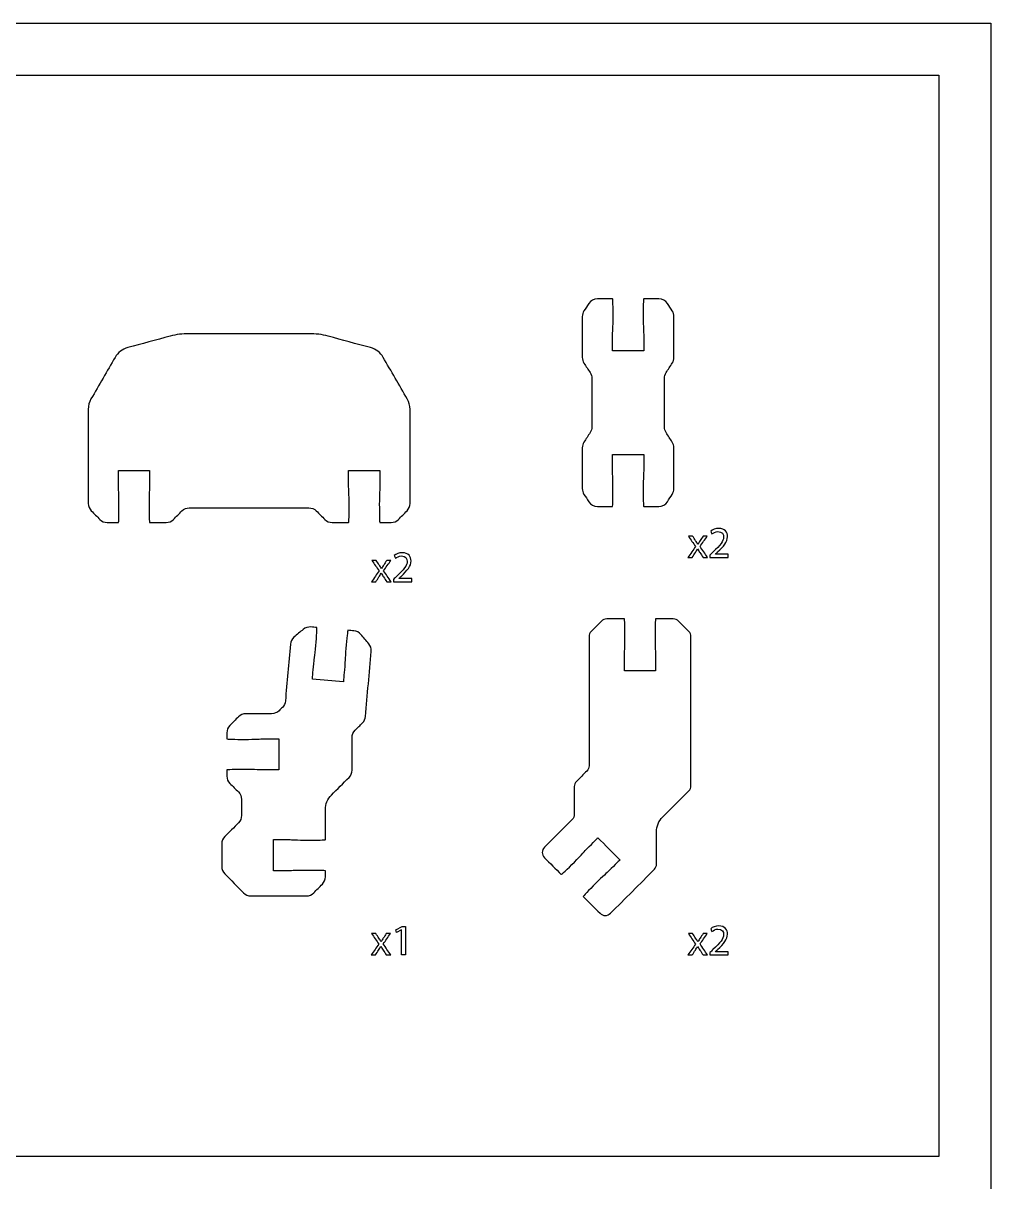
# Model space of a CAD drawing. Extents: x 0 to 370, y 150 to 450.
# Drawn here: x 276.7 to 370, y 338.4 to 450 of the extents above; entities that cross this region are included whole.
import ezdxf

# ---------------------------------------------------------------- set-up
doc = ezdxf.new("R2010")
doc.units = 0
doc.header["$MEASUREMENT"] = 0
doc.layers.add('DEFAULT', color=18, linetype='CONTINUOUS')

msp = doc.modelspace()

# ---------------------------------------------------------------- linework, layer by layer
at = {"layer": 'DEFAULT', "color": 116}
for points in [[(370, 150), (0, 150), (0, 450), (370, 450)], [(365, 340.79), (5, 340.79), (5, 445), (365, 445)]]:
    msp.add_lwpolyline(points, close=True, dxfattribs=at)
at = {"layer": 'DEFAULT', "color": 18}
msp.add_lwpolyline([(313.19, 362.63), (313.18, 362.63), (312.7, 362.37), (312.63, 362.65), (313.23, 362.97), (313.55, 362.97), (313.55, 360.22), (313.19, 360.22)], close=True, dxfattribs=at)
at = {"layer": 'DEFAULT', "color": 1}
for points, knots in [([(338.53, 415.78), (338.53, 414.22), (338.53, 412.66), (338.52, 411.09), (338.52, 410.9), (338.58, 410.71), (338.69, 410.55), (338.88, 410.24), (339.08, 409.94), (339.28, 409.63), (339.39, 409.47), (339.44, 409.28), (339.44, 409.09), (339.44, 407.78), (339.44, 406.46), (339.44, 405.15), (339.44, 404.96), (339.39, 404.77), (339.28, 404.6), (339.13, 404.37), (338.97, 404.13), (338.82, 403.89), (338.64, 403.61), (338.32, 403.44), (337.98, 403.44), (337.5, 403.44), (337.01, 403.44), (336.53, 403.44), (336.49, 403.44), (336.48, 404.22), (336.48, 405.19), (336.48, 406.16), (336.53, 406.73), (336.53, 406.94), (336.53, 407.44), (336.53, 407.94), (336.53, 408.44), (335.53, 408.44), (334.53, 408.44), (333.52, 408.44), (333.52, 407.94), (333.52, 407.44), (333.52, 406.94), (333.52, 406.73), (333.57, 406.16), (333.57, 405.19), (333.57, 404.22), (333.56, 403.44), (333.52, 403.44), (333.04, 403.44), (332.56, 403.44), (332.07, 403.44), (331.73, 403.44), (331.42, 403.61), (331.23, 403.89), (331.08, 404.13), (330.93, 404.37), (330.77, 404.6), (330.67, 404.77), (330.61, 404.96), (330.61, 405.15), (330.61, 406.46), (330.61, 407.78), (330.61, 409.09), (330.61, 409.28), (330.67, 409.47), (330.77, 409.63), (330.97, 409.94), (331.17, 410.24), (331.37, 410.55), (331.47, 410.71), (331.53, 410.9), (331.53, 411.09), (331.53, 412.66), (331.53, 414.22), (331.53, 415.78), (331.53, 415.98), (331.47, 416.16), (331.37, 416.33), (331.17, 416.63), (330.97, 416.94), (330.77, 417.24), (330.67, 417.41), (330.61, 417.6), (330.61, 417.79), (330.61, 419.1), (330.61, 420.42), (330.61, 421.73), (330.61, 421.92), (330.67, 422.11), (330.77, 422.27), (330.93, 422.51), (331.08, 422.75), (331.23, 422.98), (331.42, 423.27), (331.73, 423.44), (332.07, 423.44), (332.56, 423.44), (333.04, 423.44), (333.53, 423.44), (333.56, 423.44), (333.58, 422.66), (333.58, 421.69), (333.58, 420.72), (333.53, 420.15), (333.53, 419.94), (333.53, 419.44), (333.53, 418.94), (333.53, 418.44), (334.53, 418.44), (335.53, 418.44), (336.53, 418.44), (336.53, 418.94), (336.53, 419.44), (336.53, 419.94), (336.53, 420.15), (336.48, 420.72), (336.48, 421.69), (336.48, 422.66), (336.5, 423.44), (336.53, 423.44), (337.02, 423.44), (337.5, 423.44), (337.99, 423.44), (338.33, 423.44), (338.64, 423.27), (338.83, 422.98), (338.98, 422.74), (339.13, 422.51), (339.29, 422.27), (339.39, 422.11), (339.44, 421.92), (339.44, 421.73), (339.44, 420.41), (339.44, 419.1), (339.44, 417.79), (339.44, 417.6), (339.39, 417.41), (339.29, 417.25), (339.09, 416.94), (338.89, 416.63), (338.69, 416.33), (338.59, 416.16), (338.53, 415.98), (338.53, 415.78)], [0, 0, 0, 0, 13.290015, 13.290015, 13.290015, 14.290015, 14.290015, 14.290015, 17.390999, 17.390999, 17.390999, 18.390999, 18.390999, 18.390999, 29.550999, 29.550999, 29.550999, 30.550999, 30.550999, 30.550999, 32.950207, 32.950207, 32.950207, 33.950207, 33.950207, 33.950207, 38.070207, 38.070207, 38.070207, 39.070207, 39.070207, 39.070207, 40.070207, 40.070207, 40.070207, 44.320207, 44.320207, 44.320207, 52.830207, 52.830207, 52.830207, 57.080207, 57.080207, 57.080207, 58.080207, 58.080207, 58.080207, 59.080207, 59.080207, 59.080207, 63.200207, 63.200207, 63.200207, 64.200207, 64.200207, 64.200207, 66.599415, 66.599415, 66.599415, 67.599415, 67.599415, 67.599415, 78.759415, 78.759415, 78.759415, 79.759415, 79.759415, 79.759415, 82.860399, 82.860399, 82.860399, 83.860399, 83.860399, 83.860399, 97.150399, 97.150399, 97.150399, 98.150399, 98.150399, 98.150399, 101.251383, 101.251383, 101.251383, 102.251383, 102.251383, 102.251383, 113.411383, 113.411383, 113.411383, 114.411383, 114.411383, 114.411383, 116.818975, 116.818975, 116.818975, 117.818975, 117.818975, 117.818975, 121.948975, 121.948975, 121.948975, 122.948975, 122.948975, 122.948975, 123.948975, 123.948975, 123.948975, 128.198975, 128.198975, 128.198975, 136.708975, 136.708975, 136.708975, 140.958975, 140.958975, 140.958975, 141.958975, 141.958975, 141.958975, 142.958975, 142.958975, 142.958975, 147.088975, 147.088975, 147.088975, 148.088975, 148.088975, 148.088975, 150.482737, 150.482737, 150.482737, 151.482737, 151.482737, 151.482737, 162.652737, 162.652737, 162.652737, 163.652737, 163.652737, 163.652737, 166.756687, 166.756687, 166.756687, 167.756687, 167.756687, 167.756687, 167.756687]), ([(311.09, 406.89), (310.08, 406.89), (309.08, 406.89), (308.08, 406.89), (308.08, 406.39), (308.08, 405.89), (308.08, 405.39), (308.08, 405.18), (308.13, 404.6), (308.13, 403.64), (308.13, 402.67), (308.11, 401.89), (308.08, 401.89), (307.55, 401.89), (307.03, 401.89), (306.5, 401.89), (306.23, 401.89), (305.98, 401.99), (305.79, 402.18), (305.51, 402.46), (305.24, 402.73), (304.96, 403.01), (304.77, 403.2), (304.52, 403.3), (304.25, 403.3), (300.41, 403.3), (296.57, 403.3), (292.72, 403.3), (292.46, 403.3), (292.2, 403.2), (292.01, 403.01), (291.74, 402.73), (291.46, 402.46), (291.19, 402.18), (291, 401.99), (290.74, 401.89), (290.48, 401.89), (289.95, 401.89), (289.42, 401.89), (288.89, 401.89), (288.86, 401.89), (288.84, 402.67), (288.84, 403.64), (288.84, 404.6), (288.89, 405.18), (288.89, 405.39), (288.89, 405.89), (288.89, 406.39), (288.89, 406.89), (287.89, 406.89), (286.89, 406.89), (285.89, 406.89), (285.89, 406.39), (285.89, 405.89), (285.89, 405.39), (285.89, 405.18), (285.94, 404.6), (285.94, 403.64), (285.94, 402.67), (285.92, 401.89), (285.89, 401.89), (285.53, 401.89), (285.17, 401.89), (284.8, 401.89), (284.54, 401.89), (284.29, 401.99), (284.1, 402.18), (283.82, 402.46), (283.55, 402.73), (283.27, 403.01), (283.08, 403.2), (282.98, 403.45), (282.98, 403.72), (282.98, 406.74), (282.98, 409.77), (282.98, 412.79), (282.98, 413.14), (283.07, 413.49), (283.24, 413.79), (284.02, 415.13), (284.79, 416.47), (285.56, 417.8), (285.83, 418.26), (286.27, 418.6), (286.78, 418.74), (288.14, 419.1), (289.51, 419.47), (290.88, 419.84), (291.47, 420), (292.08, 420.08), (292.69, 420.08), (296.56, 420.08), (300.42, 420.08), (304.28, 420.08), (304.89, 420.08), (305.5, 420), (306.1, 419.84), (307.46, 419.47), (308.83, 419.1), (310.2, 418.74), (310.71, 418.6), (311.15, 418.26), (311.41, 417.8), (312.18, 416.47), (312.96, 415.13), (313.73, 413.79), (313.91, 413.49), (314, 413.14), (314, 412.79), (314, 409.77), (314, 406.74), (314, 403.72), (314, 403.45), (313.89, 403.2), (313.71, 403.01), (313.43, 402.73), (313.15, 402.46), (312.88, 402.18), (312.69, 401.99), (312.44, 401.89), (312.17, 401.89), (311.81, 401.89), (311.45, 401.89), (311.09, 401.89), (311.06, 401.89), (311.04, 402.67), (311.04, 403.64), (311.04, 404.6), (311.09, 405.18), (311.09, 405.39), (311.09, 405.89), (311.09, 406.39), (311.09, 406.89)], [4.25, 4.25, 4.25, 4.25, 12.76, 12.76, 12.76, 17.01, 17.01, 17.01, 18.01, 18.01, 18.01, 19.01, 19.01, 19.01, 23.506, 23.506, 23.506, 24.506, 24.506, 24.506, 27.829402, 27.829402, 27.829402, 28.829402, 28.829402, 28.829402, 61.521402, 61.521402, 61.521402, 62.521402, 62.521402, 62.521402, 65.844804, 65.844804, 65.844804, 66.844804, 66.844804, 66.844804, 71.340804, 71.340804, 71.340804, 72.340804, 72.340804, 72.340804, 73.340804, 73.340804, 73.340804, 77.590804, 77.590804, 77.590804, 86.100804, 86.100804, 86.100804, 90.350804, 90.350804, 90.350804, 91.350804, 91.350804, 91.350804, 92.350804, 92.350804, 92.350804, 95.426804, 95.426804, 95.426804, 96.426804, 96.426804, 96.426804, 99.750206, 99.750206, 99.750206, 100.750206, 100.750206, 100.750206, 126.475206, 126.475206, 126.475206, 127.475206, 127.475206, 127.475206, 140.612015, 140.612015, 140.612015, 141.612015, 141.612015, 141.612015, 153.651128, 153.651128, 153.651128, 154.651128, 154.651128, 154.651128, 187.495128, 187.495128, 187.495128, 188.495128, 188.495128, 188.495128, 200.535208, 200.535208, 200.535208, 201.535208, 201.535208, 201.535208, 214.672518, 214.672518, 214.672518, 215.672518, 215.672518, 215.672518, 241.397518, 241.397518, 241.397518, 242.397518, 242.397518, 242.397518, 245.720919, 245.720919, 245.720919, 246.720919, 246.720919, 246.720919, 249.796919, 249.796919, 249.796919, 250.796919, 250.796919, 250.796919, 251.796919, 251.796919, 251.796919, 256.046919, 256.046919, 256.046919, 256.046919]), ([(334.67, 387.59), (335.67, 387.59), (336.67, 387.59), (337.67, 387.59), (337.67, 388.09), (337.67, 388.59), (337.67, 389.09), (337.67, 389.3), (337.62, 389.88), (337.62, 390.84), (337.62, 391.81), (337.65, 392.59), (337.67, 392.59), (338.24, 392.59), (338.81, 392.59), (339.38, 392.59), (339.57, 392.59), (339.75, 392.52), (339.88, 392.39), (340.21, 392.05), (340.55, 391.72), (340.88, 391.39), (341.01, 391.26), (341.09, 391.08), (341.09, 390.89), (341.09, 386.1), (341.09, 381.32), (341.09, 376.53), (341.09, 376.35), (341.01, 376.17), (340.88, 376.03), (340.04, 375.19), (339.2, 374.35), (338.35, 373.51), (337.98, 373.13), (337.77, 372.62), (337.77, 372.09), (337.77, 371.05), (337.77, 370.01), (337.77, 368.97), (337.77, 368.78), (337.69, 368.6), (337.56, 368.47), (336.15, 367.05), (334.74, 365.64), (333.32, 364.23), (333.05, 363.95), (332.6, 363.95), (332.32, 364.23), (331.78, 364.77), (331.24, 365.31), (330.7, 365.85), (330.68, 365.87), (331.22, 366.44), (331.91, 367.12), (332.59, 367.8), (333.03, 368.17), (333.18, 368.32), (333.8, 368.94), (334.24, 369.38), (334.24, 369.38), (333.53, 370.09), (332.82, 370.8), (332.11, 371.51), (332.11, 371.51), (331.67, 371.07), (331.06, 370.44), (330.9, 370.3), (330.53, 369.86), (329.85, 369.17), (329.17, 368.49), (328.6, 367.95), (328.58, 367.97), (328.04, 368.51), (327.5, 369.05), (326.96, 369.59), (326.68, 369.87), (326.68, 370.32), (326.96, 370.6), (327.85, 371.49), (328.74, 372.38), (329.63, 373.27), (329.77, 373.41), (329.84, 373.59), (329.84, 373.78), (329.84, 374.66), (329.84, 375.55), (329.84, 376.44), (329.84, 376.63), (329.92, 376.81), (330.05, 376.94), (330.38, 377.28), (330.72, 377.61), (331.05, 377.94), (331.18, 378.07), (331.26, 378.26), (331.26, 378.44), (331.26, 382.59), (331.26, 386.74), (331.26, 390.88), (331.26, 391.07), (331.33, 391.25), (331.46, 391.39), (331.8, 391.72), (332.13, 392.05), (332.46, 392.38), (332.6, 392.52), (332.78, 392.59), (332.96, 392.59), (333.53, 392.59), (334.1, 392.59), (334.67, 392.59), (334.7, 392.59), (334.72, 391.81), (334.72, 390.84), (334.72, 389.88), (334.67, 389.3), (334.67, 389.09), (334.67, 388.59), (334.67, 388.09), (334.67, 387.59)], [4.25, 4.25, 4.25, 4.25, 12.76, 12.76, 12.76, 17.01, 17.01, 17.01, 18.01, 18.01, 18.01, 19.01, 19.01, 19.01, 23.85, 23.85, 23.85, 24.85, 24.85, 24.85, 28.8494, 28.8494, 28.8494, 29.8494, 29.8494, 29.8494, 70.5334, 70.5334, 70.5334, 71.5334, 71.5334, 71.5334, 81.661997, 81.661997, 81.661997, 82.661997, 82.661997, 82.661997, 91.520997, 91.520997, 91.520997, 92.520997, 92.520997, 92.520997, 109.508531, 109.508531, 109.508531, 110.508531, 110.508531, 110.508531, 116.999771, 116.999771, 116.999771, 117.999771, 117.999771, 117.999771, 118.999771, 118.999771, 118.999771, 119.999771, 119.999771, 119.999771, 128.513337, 128.513337, 128.513337, 129.513337, 129.513337, 129.513337, 130.513337, 130.513337, 130.513337, 131.513337, 131.513337, 131.513337, 138.018012, 138.018012, 138.018012, 139.018012, 139.018012, 139.018012, 149.754014, 149.754014, 149.754014, 150.754014, 150.754014, 150.754014, 158.310014, 158.310014, 158.310014, 159.310014, 159.310014, 159.310014, 163.317896, 163.317896, 163.317896, 164.317896, 164.317896, 164.317896, 199.583896, 199.583896, 199.583896, 200.583896, 200.583896, 200.583896, 204.591777, 204.591777, 204.591777, 205.591777, 205.591777, 205.591777, 210.429777, 210.429777, 210.429777, 211.429777, 211.429777, 211.429777, 212.429777, 212.429777, 212.429777, 216.679777, 216.679777, 216.679777, 216.679777]), ([(310.26, 389.47), (310.07, 387.38), (309.89, 385.29), (309.71, 383.2), (309.69, 382.97), (309.59, 382.75), (309.42, 382.58), (309.18, 382.34), (308.94, 382.1), (308.7, 381.87), (308.52, 381.68), (308.41, 381.42), (308.41, 381.16), (308.41, 380.11), (308.41, 379.07), (308.41, 378.03), (308.41, 377.76), (308.31, 377.51), (308.12, 377.32), (307.55, 376.76), (306.99, 376.19), (306.42, 375.63), (306.05, 375.25), (305.84, 374.75), (305.84, 374.21), (305.84, 373.25), (305.84, 372.29), (305.84, 371.33), (305.84, 371.3), (305.06, 371.28), (304.09, 371.28), (303.12, 371.28), (302.55, 371.33), (302.34, 371.33), (301.84, 371.33), (301.34, 371.33), (300.84, 371.33), (300.84, 370.33), (300.84, 369.33), (300.84, 368.33), (301.34, 368.33), (301.84, 368.33), (302.34, 368.33), (302.55, 368.33), (303.12, 368.37), (304.09, 368.37), (305.06, 368.37), (305.84, 368.35), (305.84, 368.33), (305.84, 368.13), (305.84, 367.94), (305.84, 367.74), (305.84, 367.48), (305.73, 367.22), (305.55, 367.03), (305.27, 366.76), (304.99, 366.48), (304.72, 366.21), (304.53, 366.02), (304.27, 365.91), (304.01, 365.91), (302.23, 365.91), (300.44, 365.91), (298.66, 365.91), (298.4, 365.91), (298.14, 366.02), (297.96, 366.21), (297.35, 366.81), (296.74, 367.42), (296.13, 368.03), (295.94, 368.22), (295.84, 368.47), (295.84, 368.74), (295.84, 369.46), (295.84, 370.19), (295.84, 370.91), (295.84, 371.18), (295.95, 371.43), (296.13, 371.62), (296.58, 372.06), (297.02, 372.5), (297.46, 372.95), (297.65, 373.13), (297.75, 373.39), (297.75, 373.66), (297.75, 374.18), (297.75, 374.69), (297.75, 375.21), (297.75, 375.48), (297.65, 375.73), (297.46, 375.92), (297.18, 376.2), (296.91, 376.47), (296.63, 376.75), (296.44, 376.94), (296.34, 377.19), (296.34, 377.46), (296.34, 377.65), (296.34, 377.85), (296.34, 378.04), (296.34, 378.07), (297.12, 378.09), (298.09, 378.09), (299.06, 378.09), (299.63, 378.04), (299.84, 378.04), (300.34, 378.04), (300.84, 378.04), (301.34, 378.04), (301.34, 379.04), (301.34, 380.04), (301.34, 381.04), (300.84, 381.04), (300.34, 381.04), (299.84, 381.04), (299.63, 381.04), (299.06, 380.99), (298.09, 380.99), (297.12, 380.99), (296.34, 381.01), (296.34, 381.04), (296.34, 381.24), (296.34, 381.43), (296.34, 381.63), (296.34, 381.89), (296.44, 382.15), (296.63, 382.33), (296.91, 382.61), (297.18, 382.89), (297.46, 383.16), (297.65, 383.35), (297.9, 383.46), (298.17, 383.46), (299, 383.46), (299.83, 383.46), (300.66, 383.46), (300.92, 383.46), (301.18, 383.56), (301.37, 383.75), (301.47, 383.86), (301.58, 383.97), (301.69, 384.07), (301.86, 384.24), (301.96, 384.46), (301.98, 384.69), (302.14, 386.51), (302.3, 388.33), (302.46, 390.15), (302.48, 390.42), (302.61, 390.66), (302.81, 390.83), (303.11, 391.08), (303.41, 391.34), (303.71, 391.59), (303.91, 391.76), (304.18, 391.84), (304.44, 391.82), (304.64, 391.8), (304.83, 391.78), (305.02, 391.76), (305.05, 391.76), (305, 390.98), (304.92, 390.02), (304.84, 389.05), (304.73, 388.49), (304.72, 388.28), (304.64, 387.41), (304.59, 386.78), (304.59, 386.78), (305.58, 386.7), (306.58, 386.61), (307.58, 386.52), (307.58, 386.52), (307.63, 387.15), (307.71, 388.02), (307.73, 388.23), (307.73, 388.8), (307.81, 389.76), (307.9, 390.72), (307.99, 391.5), (308.01, 391.5), (308.21, 391.49), (308.4, 391.47), (308.59, 391.45), (308.86, 391.43), (309.1, 391.3), (309.27, 391.1), (309.52, 390.8), (309.77, 390.5), (310.03, 390.2), (310.2, 390), (310.28, 389.74), (310.26, 389.47)], [0, 0, 0, 0, 17.839464, 17.839464, 17.839464, 18.839464, 18.839464, 18.839464, 21.710318, 21.710318, 21.710318, 22.710318, 22.710318, 22.710318, 31.582318, 31.582318, 31.582318, 32.582318, 32.582318, 32.582318, 39.370543, 39.370543, 39.370543, 40.370543, 40.370543, 40.370543, 48.550543, 48.550543, 48.550543, 49.550543, 49.550543, 49.550543, 50.550543, 50.550543, 50.550543, 54.800543, 54.800543, 54.800543, 63.310543, 63.310543, 63.310543, 67.560543, 67.560543, 67.560543, 68.560543, 68.560543, 68.560543, 69.560543, 69.560543, 69.560543, 71.210543, 71.210543, 71.210543, 72.210543, 72.210543, 72.210543, 75.526874, 75.526874, 75.526874, 76.526874, 76.526874, 76.526874, 91.676874, 91.676874, 91.676874, 92.676874, 92.676874, 92.676874, 99.995432, 99.995432, 99.995432, 100.995432, 100.995432, 100.995432, 107.161432, 107.161432, 107.161432, 108.161432, 108.161432, 108.161432, 113.478875, 113.478875, 113.478875, 114.478875, 114.478875, 114.478875, 118.894875, 118.894875, 118.894875, 119.894875, 119.894875, 119.894875, 123.218277, 123.218277, 123.218277, 124.218277, 124.218277, 124.218277, 125.868277, 125.868277, 125.868277, 126.868277, 126.868277, 126.868277, 127.868277, 127.868277, 127.868277, 132.118277, 132.118277, 132.118277, 140.628277, 140.628277, 140.628277, 144.878277, 144.878277, 144.878277, 145.878277, 145.878277, 145.878277, 146.878277, 146.878277, 146.878277, 148.538277, 148.538277, 148.538277, 149.538277, 149.538277, 149.538277, 152.865922, 152.865922, 152.865922, 153.865922, 153.865922, 153.865922, 160.935922, 160.935922, 160.935922, 161.935922, 161.935922, 161.935922, 163.239827, 163.239827, 163.239827, 164.239827, 164.239827, 164.239827, 179.768619, 179.768619, 179.768619, 180.768619, 180.768619, 180.768619, 184.097598, 184.097598, 184.097598, 185.097598, 185.097598, 185.097598, 186.754402, 186.754402, 186.754402, 187.754402, 187.754402, 187.754402, 188.754402, 188.754402, 188.754402, 189.754402, 189.754402, 189.754402, 198.266629, 198.266629, 198.266629, 199.266629, 199.266629, 199.266629, 200.266629, 200.266629, 200.266629, 201.266629, 201.266629, 201.266629, 202.923433, 202.923433, 202.923433, 203.923433, 203.923433, 203.923433, 207.252412, 207.252412, 207.252412, 208.252412, 208.252412, 208.252412, 208.252412])]:
    msp.add_open_spline(points, degree=3, knots=knots, dxfattribs=at)
at = {"layer": 'DEFAULT', "color": 18}
for points, knots in [([(342.92, 398.53), (342.92, 398.6), (342.92, 398.68), (342.92, 398.75), (343.02, 398.85), (343.11, 398.94), (343.21, 399.04), (343.91, 399.71), (344.23, 400.06), (344.24, 400.48), (344.24, 400.75), (344.1, 401.01), (343.69, 401.01), (343.44, 401.01), (343.23, 400.89), (343.11, 400.78), (343.07, 400.87), (343.03, 400.96), (342.99, 401.04), (343.18, 401.2), (343.45, 401.32), (343.77, 401.32), (344.36, 401.32), (344.61, 400.92), (344.61, 400.52), (344.61, 400.01), (344.24, 399.6), (343.66, 399.05), (343.59, 398.98), (343.51, 398.91), (343.44, 398.83), (343.85, 398.83), (344.26, 398.83), (344.68, 398.83), (344.68, 398.73), (344.68, 398.63), (344.68, 398.53), (344.09, 398.53), (343.51, 398.53), (342.92, 398.53)], [4.977, 4.977, 4.977, 4.977, 5.624, 5.624, 5.624, 6.777406, 6.777406, 6.777406, 7.777406, 7.777406, 7.777406, 8.777406, 8.777406, 8.777406, 9.777406, 9.777406, 9.777406, 10.592847, 10.592847, 10.592847, 11.592847, 11.592847, 11.592847, 12.592847, 12.592847, 12.592847, 13.592847, 13.592847, 13.592847, 14.466054, 14.466054, 14.466054, 17.968054, 17.968054, 17.968054, 18.843054, 18.843054, 18.843054, 23.820054, 23.820054, 23.820054, 23.820054]), ([(341.25, 400.57), (341.35, 400.43), (341.45, 400.28), (341.54, 400.13), (341.62, 400.02), (341.68, 399.91), (341.75, 399.8), (341.76, 399.8), (341.76, 399.8), (341.76, 399.8), (341.83, 399.92), (341.9, 400.03), (341.97, 400.14), (342.06, 400.28), (342.16, 400.43), (342.26, 400.57), (342.39, 400.57), (342.52, 400.57), (342.66, 400.57), (342.42, 400.24), (342.19, 399.91), (341.96, 399.58), (342.2, 399.23), (342.44, 398.88), (342.68, 398.53), (342.54, 398.53), (342.4, 398.53), (342.26, 398.53), (342.15, 398.68), (342.05, 398.83), (341.95, 398.99), (341.87, 399.1), (341.81, 399.22), (341.73, 399.34), (341.66, 399.22), (341.59, 399.11), (341.51, 398.99), (341.41, 398.83), (341.31, 398.68), (341.21, 398.53), (341.08, 398.53), (340.94, 398.53), (340.8, 398.53), (341.05, 398.87), (341.29, 399.22), (341.53, 399.57), (341.3, 399.9), (341.07, 400.24), (340.84, 400.57), (340.98, 400.57), (341.11, 400.57), (341.25, 400.57)], [0, 0, 0, 0, 1.496308, 1.496308, 1.496308, 2.496308, 2.496308, 2.496308, 2.532308, 2.532308, 2.532308, 3.532308, 3.532308, 3.532308, 5.012538, 5.012538, 5.012538, 6.150538, 6.150538, 6.150538, 9.58363, 9.58363, 9.58363, 13.210133, 13.210133, 13.210133, 14.409133, 14.409133, 14.409133, 15.96931, 15.96931, 15.96931, 16.99231, 16.99231, 16.99231, 17.99231, 17.99231, 17.99231, 19.544886, 19.544886, 19.544886, 20.709886, 20.709886, 20.709886, 24.320906, 24.320906, 24.320906, 27.777212, 27.777212, 27.777212, 28.952212, 28.952212, 28.952212, 28.952212]), ([(312.41, 396.18), (312.41, 396.26), (312.41, 396.33), (312.41, 396.41), (312.51, 396.5), (312.61, 396.6), (312.7, 396.69), (313.41, 397.36), (313.72, 397.72), (313.73, 398.13), (313.73, 398.41), (313.59, 398.67), (313.18, 398.67), (312.93, 398.67), (312.72, 398.54), (312.6, 398.44), (312.56, 398.52), (312.52, 398.61), (312.48, 398.7), (312.67, 398.86), (312.94, 398.98), (313.26, 398.98), (313.85, 398.98), (314.1, 398.57), (314.1, 398.18), (314.1, 397.67), (313.73, 397.26), (313.15, 396.7), (313.08, 396.63), (313.01, 396.57), (312.93, 396.49), (313.34, 396.49), (313.76, 396.49), (314.17, 396.49), (314.17, 396.39), (314.17, 396.28), (314.17, 396.18), (313.58, 396.18), (313, 396.18), (312.41, 396.18)], [4.977, 4.977, 4.977, 4.977, 5.624, 5.624, 5.624, 6.777406, 6.777406, 6.777406, 7.777406, 7.777406, 7.777406, 8.777406, 8.777406, 8.777406, 9.777406, 9.777406, 9.777406, 10.592847, 10.592847, 10.592847, 11.592847, 11.592847, 11.592847, 12.592847, 12.592847, 12.592847, 13.592847, 13.592847, 13.592847, 14.466054, 14.466054, 14.466054, 17.968054, 17.968054, 17.968054, 18.843054, 18.843054, 18.843054, 23.820054, 23.820054, 23.820054, 23.820054]), ([(310.74, 398.23), (310.84, 398.08), (310.94, 397.94), (311.04, 397.79), (311.11, 397.67), (311.18, 397.57), (311.24, 397.45), (311.25, 397.45), (311.25, 397.45), (311.26, 397.45), (311.32, 397.58), (311.39, 397.68), (311.46, 397.79), (311.55, 397.94), (311.65, 398.08), (311.75, 398.23), (311.88, 398.23), (312.01, 398.23), (312.15, 398.23), (311.92, 397.9), (311.68, 397.57), (311.45, 397.24), (311.69, 396.89), (311.93, 396.53), (312.17, 396.18), (312.03, 396.18), (311.89, 396.18), (311.75, 396.18), (311.65, 396.33), (311.55, 396.49), (311.45, 396.64), (311.37, 396.76), (311.3, 396.87), (311.22, 397), (311.15, 396.87), (311.08, 396.76), (311, 396.64), (310.9, 396.49), (310.8, 396.33), (310.71, 396.18), (310.57, 396.18), (310.43, 396.18), (310.3, 396.18), (310.54, 396.53), (310.78, 396.88), (311.02, 397.23), (310.79, 397.56), (310.56, 397.89), (310.33, 398.23), (310.47, 398.23), (310.61, 398.23), (310.74, 398.23)], [1.175, 1.175, 1.175, 1.175, 2.671308, 2.671308, 2.671308, 3.671308, 3.671308, 3.671308, 3.707308, 3.707308, 3.707308, 4.707308, 4.707308, 4.707308, 6.187538, 6.187538, 6.187538, 7.325538, 7.325538, 7.325538, 10.75863, 10.75863, 10.75863, 14.385133, 14.385133, 14.385133, 15.584133, 15.584133, 15.584133, 17.14431, 17.14431, 17.14431, 18.16731, 18.16731, 18.16731, 19.16731, 19.16731, 19.16731, 20.719886, 20.719886, 20.719886, 21.883886, 21.883886, 21.883886, 25.494335, 25.494335, 25.494335, 28.950641, 28.950641, 28.950641, 30.125641, 30.125641, 30.125641, 30.125641]), ([(342.92, 360.22), (342.92, 360.3), (342.92, 360.38), (342.92, 360.45), (343.02, 360.55), (343.11, 360.64), (343.21, 360.74), (343.91, 361.4), (344.23, 361.76), (344.24, 362.17), (344.24, 362.45), (344.1, 362.71), (343.69, 362.71), (343.44, 362.71), (343.23, 362.58), (343.11, 362.48), (343.07, 362.57), (343.03, 362.65), (342.99, 362.74), (343.18, 362.9), (343.45, 363.02), (343.77, 363.02), (344.36, 363.02), (344.61, 362.61), (344.61, 362.22), (344.61, 361.71), (344.24, 361.3), (343.66, 360.74), (343.59, 360.68), (343.51, 360.61), (343.44, 360.53), (343.85, 360.53), (344.26, 360.53), (344.68, 360.53), (344.68, 360.43), (344.68, 360.33), (344.68, 360.22), (344.09, 360.22), (343.51, 360.22), (342.92, 360.22)], [4.977, 4.977, 4.977, 4.977, 5.625, 5.625, 5.625, 6.777709, 6.777709, 6.777709, 7.777709, 7.777709, 7.777709, 8.777709, 8.777709, 8.777709, 9.777709, 9.777709, 9.777709, 10.593151, 10.593151, 10.593151, 11.593151, 11.593151, 11.593151, 12.593151, 12.593151, 12.593151, 13.593151, 13.593151, 13.593151, 14.466357, 14.466357, 14.466357, 17.968357, 17.968357, 17.968357, 18.843357, 18.843357, 18.843357, 23.820357, 23.820357, 23.820357, 23.820357]), ([(310.71, 362.27), (310.81, 362.12), (310.9, 361.98), (311, 361.83), (311.08, 361.72), (311.14, 361.61), (311.21, 361.5), (311.21, 361.5), (311.22, 361.5), (311.22, 361.5), (311.29, 361.62), (311.36, 361.73), (311.42, 361.84), (311.52, 361.98), (311.62, 362.13), (311.71, 362.27), (311.85, 362.27), (311.98, 362.27), (312.11, 362.27), (311.88, 361.94), (311.65, 361.61), (311.42, 361.28), (311.66, 360.93), (311.9, 360.58), (312.14, 360.22), (311.99, 360.22), (311.85, 360.22), (311.71, 360.22), (311.61, 360.38), (311.51, 360.53), (311.41, 360.68), (311.33, 360.8), (311.26, 360.92), (311.18, 361.04), (311.12, 360.92), (311.04, 360.81), (310.97, 360.68), (310.87, 360.53), (310.77, 360.38), (310.67, 360.22), (310.53, 360.22), (310.4, 360.22), (310.26, 360.22), (310.5, 360.57), (310.75, 360.92), (310.99, 361.27), (310.76, 361.6), (310.53, 361.94), (310.3, 362.27), (310.43, 362.27), (310.57, 362.27), (310.71, 362.27)], [0, 0, 0, 0, 1.496308, 1.496308, 1.496308, 2.496308, 2.496308, 2.496308, 2.532308, 2.532308, 2.532308, 3.532308, 3.532308, 3.532308, 5.012538, 5.012538, 5.012538, 6.150538, 6.150538, 6.150538, 9.58363, 9.58363, 9.58363, 13.210133, 13.210133, 13.210133, 14.409133, 14.409133, 14.409133, 15.970148, 15.970148, 15.970148, 16.993148, 16.993148, 16.993148, 17.993148, 17.993148, 17.993148, 19.547106, 19.547106, 19.547106, 20.711106, 20.711106, 20.711106, 24.322126, 24.322126, 24.322126, 27.778432, 27.778432, 27.778432, 28.953432, 28.953432, 28.953432, 28.953432]), ([(341.25, 362.27), (341.35, 362.12), (341.45, 361.98), (341.54, 361.83), (341.62, 361.72), (341.68, 361.61), (341.75, 361.5), (341.76, 361.5), (341.76, 361.5), (341.76, 361.5), (341.83, 361.62), (341.9, 361.73), (341.97, 361.84), (342.06, 361.98), (342.16, 362.13), (342.26, 362.27), (342.39, 362.27), (342.52, 362.27), (342.66, 362.27), (342.42, 361.94), (342.19, 361.61), (341.96, 361.28), (342.2, 360.93), (342.44, 360.58), (342.68, 360.22), (342.54, 360.22), (342.4, 360.22), (342.26, 360.22), (342.15, 360.38), (342.05, 360.53), (341.95, 360.68), (341.87, 360.8), (341.81, 360.92), (341.73, 361.04), (341.66, 360.92), (341.59, 360.81), (341.51, 360.68), (341.41, 360.53), (341.31, 360.38), (341.21, 360.22), (341.08, 360.22), (340.94, 360.22), (340.8, 360.22), (341.05, 360.57), (341.29, 360.92), (341.53, 361.27), (341.3, 361.6), (341.07, 361.94), (340.84, 362.27), (340.98, 362.27), (341.11, 362.27), (341.25, 362.27)], [0, 0, 0, 0, 1.496308, 1.496308, 1.496308, 2.496308, 2.496308, 2.496308, 2.532308, 2.532308, 2.532308, 3.532308, 3.532308, 3.532308, 5.012538, 5.012538, 5.012538, 6.150538, 6.150538, 6.150538, 9.58363, 9.58363, 9.58363, 13.210133, 13.210133, 13.210133, 14.409133, 14.409133, 14.409133, 15.970148, 15.970148, 15.970148, 16.993148, 16.993148, 16.993148, 17.993148, 17.993148, 17.993148, 19.546566, 19.546566, 19.546566, 20.711566, 20.711566, 20.711566, 24.322586, 24.322586, 24.322586, 27.778892, 27.778892, 27.778892, 28.953892, 28.953892, 28.953892, 28.953892])]:
    msp.add_open_spline(points, degree=3, knots=knots, dxfattribs=at)

doc.saveas('drawing.dxf')
